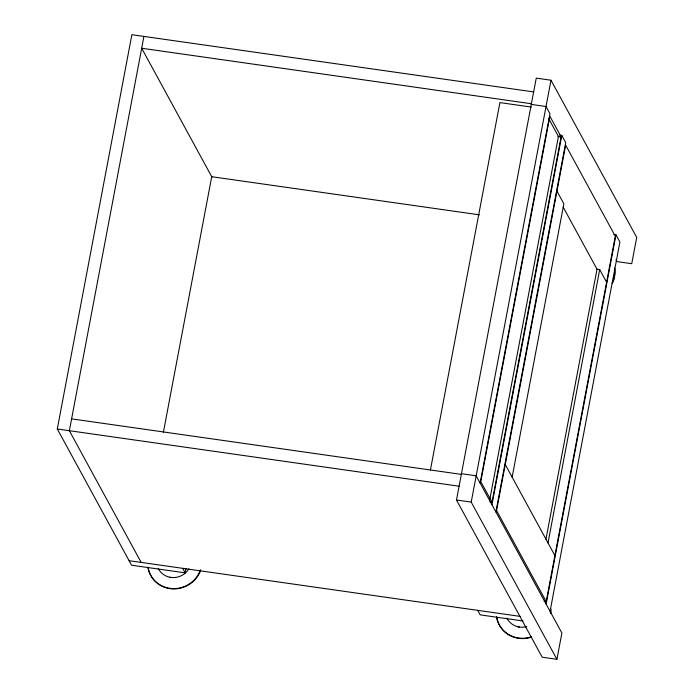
<?xml version="1.0" encoding="UTF-8"?>
<svg xmlns="http://www.w3.org/2000/svg" width="694" height="694" viewBox="0 0 694 694"><rect width="100%" height="100%" fill="white"/><g stroke="black" fill="none" stroke-linecap="round" stroke-linejoin="round"><path stroke-width="1.04" d="M185.949 568.612L185.151 572.845L131.574 565.22L57.298 428.987L131.869 34.7L533.651 91.92M143.918 36.418L69.357 430.705L141.168 562.418M163.385 432.319L211.722 176.71L479.398 214.836M430.419 470.029L499.906 102.599L531.292 107.067M461.449 473.724L476.179 475.824L561.888 633.015L556.918 659.3L542.188 657.201L456.479 500.01L536.262 78.127L550.993 80.226L636.702 237.417L631.731 263.703L617.001 261.603L615.96 259.712M556.918 659.3L471.209 502.109L550.993 80.226M480.127 483.05L549.969 113.738L546.022 106.512L531.292 104.412M489.747 499.706L558.436 136.466L548.737 118.674M561.108 136.831L492.02 502.222L489.921 501.918L492.029 502.17L480.795 481.619L549.882 116.236L561.116 136.848L557.959 136.388L561.108 136.892M491.942 504.729L561.784 135.417L559.685 135.122M495.88 511.955L565.723 142.643L561.784 135.417M512.146 477.177L563.849 203.802L556.952 191.154M545.926 539.368L597.022 269.194L563.216 207.185M548.008 542.942L599.703 269.576L596.545 269.125M546.204 601.594L615.3 236.22L565.653 145.159L496.557 510.532L546.204 601.594L544.096 601.29M546.126 604.11L615.968 234.789L613.86 234.494M550.064 611.336L619.907 242.015L615.968 234.789M169.562 577.391L170.845 577.408M518.184 627.038L519.459 627.055M531.413 103.753L141.68 48.242L211.948 177.117M71.595 418.872L461.328 474.384M57.298 428.987L459.09 486.208M456.479 500.01L471.209 502.109M129.11 560.7L520.587 616.454M523.05 620.974L480.196 614.867L477.732 610.356M599.703 269.576L606.599 282.224M505.249 464.529L554.905 555.59M182.687 568.334L185.151 572.845M200.566 569.739A27.526 26.268 -28.6 0 1 172.364 588.573A27.526 26.268 -28.6 0 1 147.891 567.119M200.401 571.032A27.526 26.268 -28.6 0 1 172.051 588.885A27.526 26.268 -28.6 0 1 148.082 567.466M188.889 568.889A17.61 16.803 -28.6 0 1 173.11 577.582A17.61 16.803 -28.6 0 1 158.284 568.499M550.602 608.577A27.526 26.268 -28.6 0 1 550.524 613.539M531.569 636.719A27.526 26.268 -28.6 0 1 496.514 616.766M550.784 608.924A27.526 26.268 -28.6 0 1 550.802 612.897M531.76 637.066A27.526 26.268 -28.6 0 1 496.704 617.122M526.711 626.595A17.61 16.803 -28.6 0 1 506.906 618.146M614.676 267.884A27.526 26.268 -28.6 0 1 612.342 283.447M614.728 269.489A27.526 26.268 -28.6 0 1 612.151 283.1"/></g></svg>
